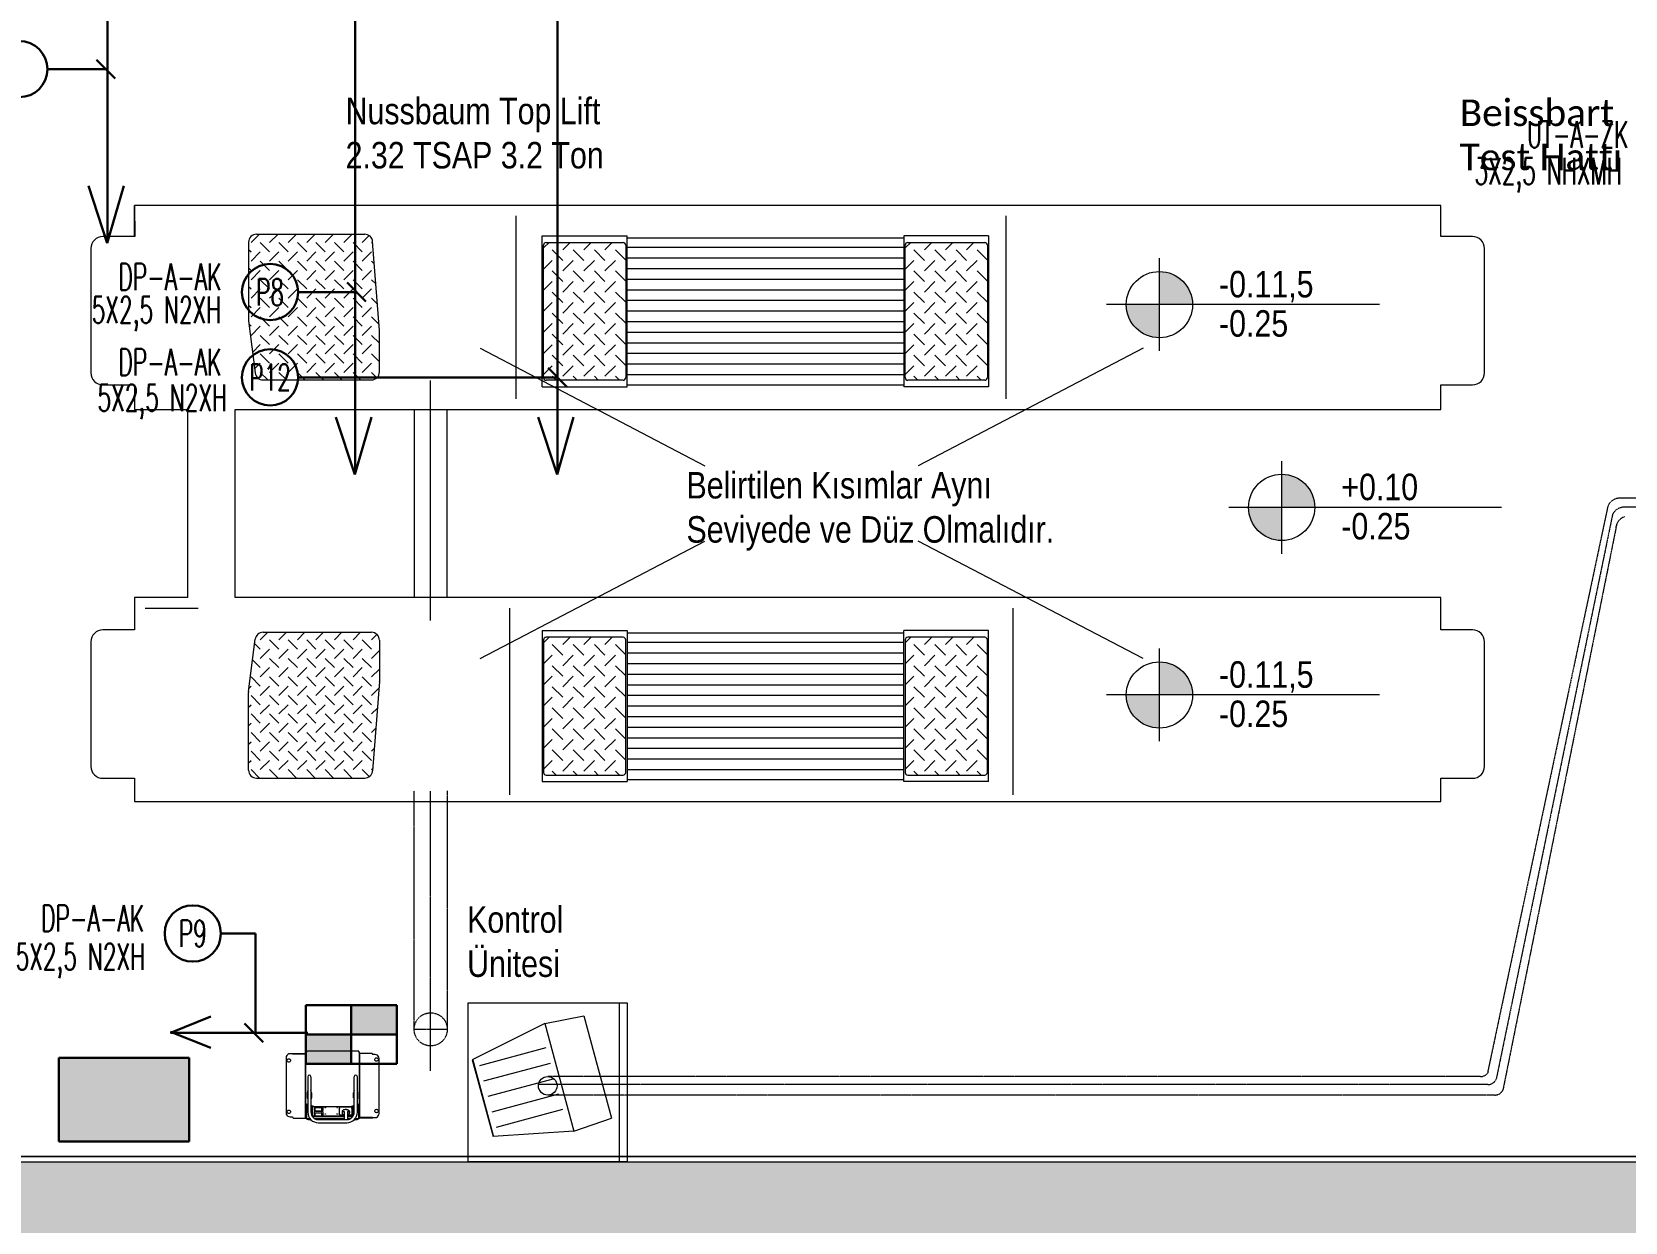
# Model space of a CAD drawing. Extents: x -1439 to 23780, y -1362 to 4476.
# Drawn here: x 1317 to 1919, y 2802 to 3251 of the extents above; entities that cross this region are included whole.
import ezdxf
from ezdxf.enums import TextEntityAlignment as Align

# ---------------------------------------------------------------- set-up
doc = ezdxf.new("R2010")
doc.units = 0
doc.header["$MEASUREMENT"] = 0
doc.linetypes.add('Audi$0$DOT2', pattern=[0.125, 0, -0.125])
doc.linetypes.add('Audi$0$HIDDEN', pattern=[0.375, 0.25, -0.125])
doc.layers.get('0').update_dxf_attribs({"color": 9, "lineweight": 9})
for name, color, linetype, lineweight in [('Audi$0$01', 8, 'Continuous', 9), ('Audi$0$09W', 8, 'Continuous', 9), ('Audi$0$10', 8, 'Continuous', 9), ('Audi$0$14', 8, 'Continuous', 9), ('Audi$0$20', 8, 'Audi$0$DOT2', 9), ('Audi$0$21', 8, 'Continuous', 9), ('Audi$0$32-ekipman', 8, 'Continuous', 9), ('Audi$0$35', 8, 'Continuous', 9), ('E-EKİPMAN PANOSU', 7, 'Continuous', 30), ('E-KABLO', 7, 'Continuous', 30), ('E-KUVVET PANOSU (MCC)', 7, 'Continuous', 30), ('E-LINYE', 7, 'Continuous', 30)]:
    doc.layers.add(name, color=color, linetype=linetype, lineweight=lineweight)
doc.styles.add('Audi$0$Arial', font='arial.ttf', dxfattribs={"height": 2.5})
doc.styles.add('Audi$0$MuuM_TEXT-STANDART', font='ARIALN.TTF')
doc.styles.add('E-YAZI', font='txttw.shx')

# ---------------------------------------------------------------- blocks, each defined once
blk = doc.blocks.new('Audi$0$A$C44297C4A')
at = {"linetype": 'Continuous', "lineweight": 0}
for p, q in [((0, 42.13), (38.62, 52.58)), ((43.5, 38.36), (38.62, 52.58)), ((2.95, 27.39), (0, 42.14)), ((2.95, 27.39), (43.5, 38.36)), ((43.5, 38.36), (45.54, 7.83)), ((23.75, 30.94), (30.53, 5.85)), ((29.54, 32.51), (36.32, 7.41)), ((35.33, 34.08), (42.12, 8.98)), ((2.95, 27.39), (16.58, 0)), ((12.16, 27.81), (18.95, 2.71)), ((17.96, 29.38), (24.74, 4.28)), ((16.23, 0.08), (45.19, 7.91)), ((16.58, 0), (45.54, 7.83))]:
    blk.add_line(p, q, dxfattribs=at)
blk = doc.blocks.new('Audi$0$p-mekanik_arackabul_ekran3')
for p, q in [((0, 0), (0, 60)), ((0, 60), (60, 60)), ((57, 60), (57, 0)), ((60, 60), (60, 0)), ((60, 0), (0, 0))]:
    blk.add_line(p, q)
at = {"rotation": 270}
blk.add_blockref('Audi$0$A$C44297C4A', (1.53, 55.12), dxfattribs=at)
blk = doc.blocks.new('Audi$0$p-mek. tesisat-zemin')
h = blk.add_hatch()
h.set_pattern_fill('DIAPLATE', color=256, scale=90, angle=225, style=0)
h.set_pattern_definition([(225, (185.341, -502), (1e-14, -7.95495), [5.625, -5.625]), (315, (185.341, -505.9774), (7.95495, 1e-14), [5.625, -5.625])])
h.paths.add_polyline_path([(154.34, -553, 0.414214), (155.34, -554), (184.34, -554, 0.414214), (185.34, -553), (185.34, -503, 0.41711), (184.33, -502), (155.33, -502, 0.411323), (154.34, -503)])
h = blk.add_hatch()
h.set_pattern_fill('DIAPLATE', color=256, scale=90, angle=225, style=0)
h.set_pattern_definition([(225, (321.841, -502), (1e-14, -7.95495), [5.625, -5.625]), (315, (321.841, -505.9774), (7.95495, 1e-14), [5.625, -5.625])])
h.paths.add_polyline_path([(321.84, -503, 0.41711), (320.83, -502), (291.83, -502, 0.411323), (290.84, -503), (290.84, -553, 0.414214), (291.84, -554), (320.84, -554, 0.414214), (321.84, -553)])
h = blk.add_hatch()
h.set_pattern_fill('DIAPLATE', color=256, scale=90, angle=225, style=0)
h.set_pattern_definition([(225, (185.341, -651), (1e-14, -7.95495), [5.625, -5.625]), (315, (185.341, -654.9774), (7.95495, 1e-14), [5.625, -5.625])])
h.paths.add_polyline_path([(154.34, -702, 0.41711), (155.35, -703), (184.35, -703, 0.411323), (185.34, -702), (185.34, -652, 0.414214), (184.34, -651), (155.34, -651, 0.414214), (154.34, -652)])
h = blk.add_hatch()
h.set_pattern_fill('DIAPLATE', color=256, scale=90, angle=225, style=0)
h.set_pattern_definition([(225, (321.841, -651), (1e-14, -7.95495), [5.625, -5.625]), (315, (321.841, -654.9774), (7.95495, 1e-14), [5.625, -5.625])])
h.paths.add_polyline_path([(321.84, -652, 0.414214), (320.84, -651), (291.84, -651, 0.414214), (290.84, -652), (290.84, -702, 0.41711), (291.85, -703), (320.85, -703, 0.411323), (321.84, -702)])
for p, q in [((144, -561), (144, -492)), ((329, -561), (329, -492)), ((47.12, -498.88), (43.94, -502.06)), ((46.01, -498.88), (86.83, -498.88)), ((54.12, -498.88), (50.94, -502.06)), ((61.12, -498.88), (57.94, -502.06)), ((68.12, -498.88), (64.94, -502.06)), ((75.12, -498.88), (71.94, -502.06)), ((82.12, -498.88), (78.94, -502.06)), ((43.01, -501.88), (43.01, -531.19)), ((43.01, -504.62), (43.94, -505.56)), ((47.44, -502.06), (50.94, -505.56)), ((54.44, -502.06), (57.94, -505.56)), ((61.44, -502.06), (64.94, -505.56)), ((68.44, -502.06), (71.94, -505.56)), ((75.44, -502.06), (78.94, -505.56)), ((82.44, -502.06), (85.94, -505.56)), ((88.57, -499.43), (85.94, -502.06)), ((89.44, -502.06), (89.89, -502.5)), ((92.4, -535.26), (89.82, -501.65)), ((153.84, -499.5), (185.84, -499.5)), ((153.84, -556.5), (153.84, -499.5)), ((154.34, -553), (154.34, -503)), ((155.34, -502), (184.34, -502)), ((185.34, -503), (185.34, -553)), ((185.84, -556.5), (185.84, -499.5)), ((185.84, -500.3), (290.34, -500.3)), ((290.34, -503.95), (185.84, -503.95)), ((322.34, -499.5), (290.34, -499.5)), ((290.34, -499.5), (290.34, -556.5)), ((290.84, -553), (290.84, -503)), ((291.84, -502), (320.84, -502)), ((321.84, -503), (321.84, -553)), ((322.34, -499.5), (322.34, -556.5)), ((47.44, -505.56), (43.94, -509.06)), ((47.44, -509.06), (50.94, -512.56)), ((54.44, -505.56), (50.94, -509.06)), ((54.44, -509.06), (57.94, -512.56)), ((61.44, -505.56), (57.94, -509.06)), ((61.44, -509.06), (64.94, -512.56)), ((68.44, -505.56), (64.94, -509.06)), ((68.44, -509.06), (71.94, -512.56)), ((75.44, -505.56), (71.94, -509.06)), ((75.44, -509.06), (78.94, -512.56)), ((82.44, -505.56), (78.94, -509.06)), ((82.44, -509.06), (85.94, -512.56)), ((89.44, -505.56), (85.94, -509.06)), ((89.44, -509.06), (90.47, -510.08)), ((290.34, -507.95), (185.84, -507.95)), ((43.01, -511.62), (43.94, -512.56)), ((47.44, -512.56), (43.94, -516.06)), ((47.44, -516.06), (50.94, -519.56)), ((54.44, -512.56), (50.94, -516.06)), ((54.44, -516.06), (57.94, -519.56)), ((61.44, -512.56), (57.94, -516.06)), ((61.44, -516.06), (64.94, -519.56)), ((68.44, -512.56), (64.94, -516.06)), ((68.44, -516.06), (71.94, -519.56)), ((75.44, -512.56), (71.94, -516.06)), ((75.44, -516.06), (78.94, -519.56)), ((82.44, -512.56), (78.94, -516.06)), ((82.44, -516.06), (85.94, -519.56)), ((89.44, -512.56), (85.94, -516.06)), ((89.44, -516.06), (91.05, -517.66)), ((290.34, -511.95), (185.84, -511.95)), ((290.34, -515.95), (185.84, -515.95)), ((43.01, -518.62), (43.94, -519.56)), ((47.44, -519.56), (43.94, -523.06)), ((47.44, -523.06), (50.94, -526.56)), ((54.44, -519.56), (50.94, -523.06)), ((54.44, -523.06), (57.94, -526.56)), ((61.44, -519.56), (57.94, -523.06)), ((61.44, -523.06), (64.94, -526.56)), ((68.44, -519.56), (64.94, -523.06)), ((68.44, -523.06), (71.94, -526.56)), ((75.44, -519.56), (71.94, -523.06)), ((75.44, -523.06), (78.94, -526.56)), ((82.44, -519.56), (78.94, -523.06)), ((82.44, -523.06), (85.94, -526.56)), ((89.44, -519.56), (85.94, -523.06)), ((89.44, -523.06), (91.63, -525.25)), ((290.34, -519.95), (185.84, -519.95)), ((43.01, -525.62), (43.94, -526.56)), ((47.44, -526.56), (43.94, -530.06)), ((54.44, -526.56), (50.94, -530.06)), ((61.44, -526.56), (57.94, -530.06)), ((68.44, -526.56), (64.94, -530.06)), ((75.44, -526.56), (71.94, -530.06)), ((82.44, -526.56), (78.94, -530.06)), ((89.44, -526.56), (85.94, -530.06)), ((290.34, -523.95), (185.84, -523.95)), ((290.34, -527.95), (185.84, -527.95)), ((43.03, -531.56), (45.48, -551.25)), ((43.19, -532.8), (43.94, -533.56)), ((47.44, -533.56), (43.94, -537.06)), ((47.44, -530.06), (50.94, -533.56)), ((54.44, -533.56), (50.94, -537.06)), ((54.44, -530.06), (57.94, -533.56)), ((61.44, -533.56), (57.94, -537.06)), ((61.44, -530.06), (64.94, -533.56)), ((68.44, -533.56), (64.94, -537.06)), ((68.44, -530.06), (71.94, -533.56)), ((75.44, -533.56), (71.94, -537.06)), ((75.44, -530.06), (78.94, -533.56)), ((82.44, -533.56), (78.94, -537.06)), ((82.44, -530.06), (85.94, -533.56)), ((89.44, -533.56), (85.94, -537.06)), ((92.21, -532.83), (89.44, -530.06)), ((290.34, -531.95), (185.84, -531.95)), ((47.44, -540.56), (44.52, -543.49)), ((47.44, -537.06), (50.94, -540.56)), ((54.44, -540.56), (50.94, -544.06)), ((54.44, -537.06), (57.94, -540.56)), ((57.94, -544.06), (61.44, -540.56)), ((61.44, -537.06), (64.94, -540.56)), ((68.44, -540.56), (64.94, -544.06)), ((68.44, -537.06), (71.94, -540.56)), ((75.44, -540.56), (71.94, -544.06)), ((75.44, -537.06), (78.94, -540.56)), ((82.44, -540.56), (78.94, -544.06)), ((82.44, -537.06), (85.94, -540.56)), ((89.44, -540.56), (85.94, -544.06)), ((92.41, -540.02), (89.44, -537.06)), ((92.41, -550.88), (92.41, -535.49)), ((290.34, -535.95), (185.84, -535.95)), ((290.34, -539.95), (185.84, -539.95)), ((47.44, -544.06), (50.94, -547.56)), ((54.44, -544.06), (57.94, -547.56)), ((61.44, -544.06), (64.94, -547.56)), ((68.44, -544.06), (71.94, -547.56)), ((75.44, -544.06), (78.94, -547.56)), ((82.44, -544.06), (85.94, -547.56)), ((92.41, -547.02), (89.44, -544.06)), ((290.34, -543.95), (185.84, -543.95)), ((47.44, -547.56), (45.29, -549.71)), ((47.44, -551.06), (50.26, -553.88)), ((54.44, -547.56), (50.94, -551.06)), ((54.44, -551.06), (57.26, -553.88)), ((61.44, -547.56), (57.94, -551.06)), ((61.44, -551.06), (64.26, -553.88)), ((68.44, -547.56), (64.94, -551.06)), ((71.26, -553.88), (68.44, -551.06)), ((75.44, -547.56), (71.94, -551.06)), ((75.44, -551.06), (78.26, -553.88)), ((82.44, -547.56), (78.94, -551.06)), ((82.44, -551.06), (85.26, -553.88)), ((89.44, -547.56), (85.94, -551.06)), ((89.44, -551.06), (91.46, -553.07)), ((290.34, -547.95), (185.84, -547.95)), ((290.34, -551.95), (185.84, -551.95)), ((48.46, -553.88), (89.41, -553.88)), ((111.63, -644.66), (111.63, -554.12)), ((153.84, -556.5), (185.84, -556.5)), ((184.34, -554), (155.34, -554)), ((185.84, -555.7), (290.34, -555.7)), ((322.34, -556.5), (290.34, -556.5)), ((320.84, -554), (291.84, -554)), ((0, -565), (20, -565)), ((38, -565), (493, -565)), ((105.5, -565), (105.5, -636)), ((118, -636), (118, -565)), ((4, -640), (24, -640)), ((141.5, -640), (141.5, -710.5)), ((331.5, -640), (331.5, -710.5)), ((47.44, -651.97), (50.26, -649.15)), ((48.46, -649.15), (89.41, -649.15)), ((54.44, -651.97), (57.26, -649.15)), ((61.44, -651.97), (64.26, -649.15)), ((71.26, -649.15), (68.44, -651.97)), ((75.44, -651.97), (78.26, -649.15)), ((82.44, -651.97), (85.26, -649.15)), ((153.84, -648.5), (185.84, -648.5)), ((153.84, -648.5), (153.84, -705.5)), ((185.84, -648.5), (185.84, -705.5)), ((185.84, -649.3), (290.34, -649.3)), ((322.34, -648.5), (290.34, -648.5)), ((290.34, -705.5), (290.34, -648.5)), ((322.34, -705.5), (322.34, -648.5)), ((43.03, -671.47), (45.48, -651.78)), ((47.44, -655.47), (45.29, -653.32)), ((47.44, -658.97), (50.94, -655.47)), ((54.44, -655.47), (50.94, -651.97)), ((54.44, -658.97), (57.94, -655.47)), ((61.44, -655.47), (57.94, -651.97)), ((61.44, -658.97), (64.94, -655.47)), ((68.44, -655.47), (64.94, -651.97)), ((68.44, -658.97), (71.94, -655.47)), ((75.44, -655.47), (71.94, -651.97)), ((75.44, -658.97), (78.94, -655.47)), ((82.44, -655.47), (78.94, -651.97)), ((82.44, -658.97), (85.94, -655.47)), ((89.44, -655.47), (85.94, -651.97)), ((89.44, -651.97), (91.46, -649.96)), ((92.41, -652.15), (92.41, -667.54)), ((154.34, -652), (154.34, -702)), ((184.34, -651), (155.34, -651)), ((185.34, -702), (185.34, -652)), ((290.34, -653.05), (185.84, -653.05)), ((290.84, -652), (290.84, -702)), ((320.84, -651), (291.84, -651)), ((321.84, -702), (321.84, -652)), ((47.44, -662.47), (44.52, -659.54)), ((54.44, -662.47), (50.94, -658.97)), ((57.94, -658.97), (61.44, -662.47)), ((68.44, -662.47), (64.94, -658.97)), ((75.44, -662.47), (71.94, -658.97)), ((82.44, -662.47), (78.94, -658.97)), ((89.44, -662.47), (85.94, -658.97)), ((92.41, -656.01), (89.44, -658.97)), ((290.34, -657.05), (185.84, -657.05)), ((290.34, -661.05), (185.84, -661.05)), ((47.44, -669.47), (43.94, -665.97)), ((47.44, -665.97), (50.94, -662.47)), ((54.44, -669.47), (50.94, -665.97)), ((54.44, -665.97), (57.94, -662.47)), ((61.44, -669.47), (57.94, -665.97)), ((61.44, -665.97), (64.94, -662.47)), ((68.44, -669.47), (64.94, -665.97)), ((68.44, -665.97), (71.94, -662.47)), ((75.44, -669.47), (71.94, -665.97)), ((75.44, -665.97), (78.94, -662.47)), ((82.44, -669.47), (78.94, -665.97)), ((82.44, -665.97), (85.94, -662.47)), ((89.44, -669.47), (85.94, -665.97)), ((92.41, -663.01), (89.44, -665.97)), ((290.34, -665.05), (185.84, -665.05)), ((43.01, -701.15), (43.01, -671.84)), ((43.19, -670.23), (43.94, -669.47)), ((47.44, -676.47), (43.94, -672.97)), ((47.44, -672.97), (50.94, -669.47)), ((54.44, -676.47), (50.94, -672.97)), ((54.44, -672.97), (57.94, -669.47)), ((61.44, -676.47), (57.94, -672.97)), ((61.44, -672.97), (64.94, -669.47)), ((68.44, -676.47), (64.94, -672.97)), ((68.44, -672.97), (71.94, -669.47)), ((75.44, -676.47), (71.94, -672.97)), ((75.44, -672.97), (78.94, -669.47)), ((82.44, -676.47), (78.94, -672.97)), ((82.44, -672.97), (85.94, -669.47)), ((89.44, -676.47), (85.94, -672.97)), ((92.21, -670.2), (89.44, -672.97)), ((92.4, -667.77), (89.82, -701.38)), ((290.34, -669.05), (185.84, -669.05)), ((290.34, -673.05), (185.84, -673.05)), ((43.01, -677.41), (43.94, -676.47)), ((47.44, -679.97), (50.94, -676.47)), ((54.44, -679.97), (57.94, -676.47)), ((61.44, -679.97), (64.94, -676.47)), ((68.44, -679.97), (71.94, -676.47)), ((75.44, -679.97), (78.94, -676.47)), ((82.44, -679.97), (85.94, -676.47)), ((89.44, -679.97), (91.63, -677.78)), ((290.34, -677.05), (185.84, -677.05)), ((43.01, -684.41), (43.94, -683.47)), ((47.44, -683.47), (43.94, -679.97)), ((47.44, -686.97), (50.94, -683.47)), ((54.44, -683.47), (50.94, -679.97)), ((54.44, -686.97), (57.94, -683.47)), ((61.44, -683.47), (57.94, -679.97)), ((61.44, -686.97), (64.94, -683.47)), ((68.44, -683.47), (64.94, -679.97)), ((68.44, -686.97), (71.94, -683.47)), ((75.44, -683.47), (71.94, -679.97)), ((75.44, -686.97), (78.94, -683.47)), ((82.44, -683.47), (78.94, -679.97)), ((82.44, -686.97), (85.94, -683.47)), ((89.44, -683.47), (85.94, -679.97)), ((89.44, -686.97), (91.05, -685.37)), ((290.34, -681.05), (185.84, -681.05)), ((290.34, -685.05), (185.84, -685.05)), ((43.01, -691.41), (43.94, -690.47)), ((47.44, -690.47), (43.94, -686.97)), ((47.44, -693.97), (50.94, -690.47)), ((54.44, -690.47), (50.94, -686.97)), ((54.44, -693.97), (57.94, -690.47)), ((61.44, -690.47), (57.94, -686.97)), ((61.44, -693.97), (64.94, -690.47)), ((68.44, -690.47), (64.94, -686.97)), ((68.44, -693.97), (71.94, -690.47)), ((75.44, -690.47), (71.94, -686.97)), ((75.44, -693.97), (78.94, -690.47)), ((82.44, -690.47), (78.94, -686.97)), ((82.44, -693.97), (85.94, -690.47)), ((89.44, -690.47), (85.94, -686.97)), ((290.34, -689.05), (185.84, -689.05)), ((43.01, -698.41), (43.94, -697.47)), ((47.44, -697.47), (43.94, -693.97)), ((47.44, -700.97), (50.94, -697.47)), ((54.44, -697.47), (50.94, -693.97)), ((54.44, -700.97), (57.94, -697.47)), ((61.44, -697.47), (57.94, -693.97)), ((61.44, -700.97), (64.94, -697.47)), ((68.44, -697.47), (64.94, -693.97)), ((68.44, -700.97), (71.94, -697.47)), ((75.44, -697.47), (71.94, -693.97)), ((75.44, -700.97), (78.94, -697.47)), ((82.44, -697.47), (78.94, -693.97)), ((82.44, -700.97), (85.94, -697.47)), ((89.44, -697.47), (85.94, -693.97)), ((89.44, -693.97), (90.47, -692.95)), ((290.34, -693.05), (185.84, -693.05)), ((290.34, -697.05), (185.84, -697.05)), ((47.12, -704.15), (43.94, -700.97)), ((54.12, -704.15), (50.94, -700.97)), ((61.12, -704.15), (57.94, -700.97)), ((68.12, -704.15), (64.94, -700.97)), ((75.12, -704.15), (71.94, -700.97)), ((82.12, -704.15), (78.94, -700.97)), ((88.57, -703.6), (85.94, -700.97)), ((89.44, -700.97), (89.89, -700.53)), ((155.34, -703), (184.34, -703)), ((290.34, -701.05), (185.84, -701.05)), ((291.84, -703), (320.84, -703)), ((46.01, -704.15), (86.83, -704.15)), ((153.84, -705.5), (185.84, -705.5)), ((185.84, -704.7), (290.34, -704.7)), ((322.34, -705.5), (290.34, -705.5)), ((57.16, -809.72), (57.16, -830.52)), ((57.95, -810.1), (58.16, -810.07)), ((58.38, -811.33), (58.16, -811.37)), ((58.67, -808.22), (58.17, -808.3)), ((59.34, -808.22), (58.67, -808.22)), ((59.53, -808.22), (59.34, -808.22)), ((64.49, -808.25), (59.53, -808.22)), ((59.56, -808.07), (64.51, -808.07)), ((59.56, -808.22), (59.56, -808.07)), ((59.57, -808.22), (64.49, -808.22)), ((64.46, -808.47), (64.46, -831.97)), ((64.51, -832.37), (64.51, -807.57)), ((64.81, -807.57), (64.51, -807.57)), ((64.81, -807.27), (64.81, -807.57)), ((84.61, -807.27), (64.81, -807.27)), ((84.61, -807.57), (84.61, -807.27)), ((84.91, -807.57), (84.61, -807.57)), ((84.91, -832.37), (84.91, -807.57)), ((89.41, -808.07), (84.91, -808.07)), ((84.96, -831.97), (84.96, -808.47)), ((89.93, -808.52), (89.85, -808.52)), ((90.76, -808.52), (89.93, -808.52)), ((91.04, -809.8), (91.26, -809.77)), ((91.47, -811.03), (91.26, -811.07)), ((92.25, -830.82), (92.26, -810.02)), ((65.36, -816.87), (65.36, -830.27)), ((66.56, -816.87), (66.56, -830.27)), ((82.86, -830.27), (82.86, -816.87)), ((84.06, -830.27), (84.06, -816.88)), ((65.36, -822.07), (65.16, -822.96)), ((65.36, -822.97), (65.16, -822.97)), ((65.16, -822.97), (65.16, -824.87)), ((66.76, -822.97), (66.56, -822.07)), ((66.76, -822.97), (66.56, -822.97)), ((66.76, -822.97), (66.76, -824.87)), ((82.86, -822.07), (82.66, -822.96)), ((82.66, -822.97), (82.86, -822.97)), ((82.66, -824.87), (82.66, -822.97)), ((84.26, -822.97), (84.06, -822.07)), ((84.06, -822.97), (84.26, -822.97)), ((84.26, -824.87), (84.26, -822.97)), ((57.95, -829.5), (58.16, -829.47)), ((64.51, -827.1), (64.81, -827.1)), ((64.71, -832.37), (64.71, -827.1)), ((64.81, -827.1), (64.81, -832.67)), ((66.75, -827.88), (66.67, -827.88)), ((67.11, -831.71), (67.11, -828.39)), ((67.61, -828.12), (81.81, -828.12)), ((67.71, -828.12), (67.71, -829.57)), ((68.11, -829.58), (67.72, -829.58)), ((68.11, -829.73), (68.11, -828.49)), ((68.16, -828.46), (70.56, -828.46)), ((68.16, -829.78), (70.56, -829.78)), ((70.57, -829.78), (70.56, -829.78)), ((70.61, -829.73), (70.61, -828.49)), ((71, -829.58), (70.61, -829.58)), ((71.01, -828.12), (71.01, -829.57)), ((77.31, -828.25), (82.11, -828.25)), ((77.31, -831.16), (77.31, -828.25)), ((82.11, -831.16), (82.11, -828.25)), ((82.31, -828.39), (82.31, -831.71)), ((82.5, -827.85), (82.46, -827.82)), ((82.75, -827.88), (82.67, -827.88)), ((84.61, -832.67), (84.61, -827.1)), ((84.61, -827.1), (84.91, -827.1)), ((84.71, -832.37), (84.71, -827.1)), ((91.04, -829.2), (91.25, -829.17)), ((58.37, -830.73), (58.16, -830.77)), ((58.66, -832.02), (59.48, -832.02)), ((59.48, -832.02), (59.57, -832.02)), ((60.01, -832.47), (64.59, -832.47)), ((64.51, -832.37), (64.71, -832.37)), ((64.81, -832.67), (66.16, -832.67)), ((65.46, -832.97), (66.42, -832.97)), ((67.11, -831.54), (67.13, -831.63)), ((68.11, -831.72), (67.46, -831.72)), ((79.06, -831.81), (67.61, -831.81)), ((79.06, -831.98), (67.61, -831.98)), ((71.01, -830.02), (67.71, -830.02)), ((67.71, -830.02), (67.71, -831.6)), ((68.11, -831.61), (67.72, -831.61)), ((67.92, -832.67), (79.06, -832.67)), ((68.11, -831.76), (68.11, -830.52)), ((68.16, -830.49), (70.56, -830.49)), ((68.16, -831.81), (70.56, -831.81)), ((68.66, -832.97), (79.06, -832.97)), ((69.36, -833.07), (80.06, -833.07)), ((69.36, -834.27), (80.06, -834.27)), ((70.57, -831.8), (70.56, -831.81)), ((70.61, -831.76), (70.61, -830.52)), ((71, -831.61), (70.61, -831.61)), ((79.06, -831.72), (70.61, -831.72)), ((71.01, -830.02), (71.01, -831.6)), ((77.4, -831.25), (78.96, -831.25)), ((78.31, -830.04), (78.31, -830.55)), ((79.06, -830.14), (79.06, -833.07)), ((80.36, -830.14), (80.36, -833.04)), ((81.96, -831.72), (80.36, -831.72)), ((81.81, -831.81), (80.36, -831.81)), ((81.81, -831.98), (80.36, -831.98)), ((80.36, -832.67), (81.49, -832.67)), ((80.36, -832.97), (80.76, -832.97)), ((80.45, -831.25), (82.01, -831.25)), ((81.11, -830.04), (81.11, -830.55)), ((83, -832.97), (83.96, -832.97)), ((83.25, -832.67), (84.61, -832.67)), ((84.91, -832.37), (84.71, -832.37)), ((89.86, -832.47), (84.82, -832.47)), ((84.91, -832.29), (89.89, -832.32)), ((89.84, -832.32), (84.91, -832.32)), ((89.86, -832.32), (89.86, -832.47)), ((89.89, -832.32), (90.08, -832.32)), ((90.08, -832.32), (90.75, -832.32)), ((90.75, -832.32), (91.24, -832.23)), ((91.47, -830.43), (91.25, -830.47))]:
    blk.add_line(p, q)
blk.add_lwpolyline([(0, -499.75), (0, -488), (0, -499.75), (-12, -499.75, 0.414214), (-16.5, -504.25), (-16.5, -551.25, 0.41421), (-12, -555.75), (0, -555.75), (0, -565), (20, -565), (20, -636), (0, -636), (0, -648.26), (-12, -648.25, 0.414593), (-16.5, -652.75), (-16.5, -699.75, 0.414214), (-12, -704.25), (0, -704.25), (0, -713), (493, -713), (493, -704.25), (505, -704.25, 0.414214), (509.5, -699.75), (509.5, -652.75, 0.414214), (505, -648.25), (493, -648.25), (493, -636), (38, -636), (38, -565), (493, -565), (493, -555.75), (505, -555.75, 0.414214), (509.5, -551.25), (509.5, -504.25, 0.414217), (505, -499.75), (493, -499.75), (493, -488), (0, -488), (0.02, -499.75), (-12, -499.75, 0.414214), (-16.5, -504.25), (-16.5, -551.25, 0.414214), (-12, -555.75), (0, -555.75), (0, -565), (20, -565), (20, -636), (0, -636)], format="xyb")
blk.add_lwpolyline([(125.92, -789), (185.92, -789), (185.92, -849), (125.92, -849)], close=True)
for points in [[(58.17, -808.3), (57.78, -808.5), (57.45, -808.83), (57.24, -809.25), (57.16, -809.72)], [(58.16, -811.37), (57.96, -811.33), (57.78, -811.24), (57.64, -811.1), (57.55, -810.92), (57.51, -810.72), (57.55, -810.52), (57.64, -810.33), (57.78, -810.19), (57.95, -810.1)], [(58.16, -810.07), (58.37, -810.1), (58.55, -810.19), (58.69, -810.33), (58.78, -810.52), (58.81, -810.72), (58.78, -810.92), (58.69, -811.1), (58.55, -811.24), (58.38, -811.33)], [(89.85, -808.52), (89.83, -808.38), (89.76, -808.25), (89.67, -808.15), (89.55, -808.09), (89.41, -808.07)], [(91.26, -811.07), (91.06, -811.04), (90.88, -810.94), (90.73, -810.8), (90.64, -810.62), (90.61, -810.42), (90.64, -810.22), (90.73, -810.04), (90.88, -809.89), (91.04, -809.8)], [(92.26, -810.02), (92.18, -809.55), (91.97, -809.14), (91.64, -808.8), (91.22, -808.59), (90.76, -808.52)], [(91.26, -809.77), (91.46, -809.8), (91.64, -809.89), (91.78, -810.04), (91.88, -810.22), (91.91, -810.42), (91.88, -810.62), (91.78, -810.8), (91.64, -810.94), (91.47, -811.03)], [(58.16, -830.77), (57.96, -830.73), (57.78, -830.64), (57.63, -830.5), (57.54, -830.32), (57.51, -830.12), (57.54, -829.92), (57.63, -829.73), (57.78, -829.59), (57.95, -829.5)], [(58.16, -829.47), (58.36, -829.5), (58.54, -829.59), (58.68, -829.73), (58.78, -829.92), (58.81, -830.12), (58.78, -830.32), (58.68, -830.5), (58.54, -830.64), (58.37, -830.73)], [(66.56, -827.77), (66.59, -827.76), (66.71, -827.74)], [(66.67, -827.88), (66.59, -827.87), (66.56, -827.86)], [(66.71, -827.9), (66.59, -827.88), (66.56, -827.87)], [(66.71, -828.07), (66.59, -828.05), (66.56, -828.04)], [(66.71, -827.74), (66.82, -827.76), (66.92, -827.79), (66.99, -827.84), (67.01, -827.9)], [(66.96, -827.82), (66.92, -827.85), (66.82, -827.88), (66.71, -827.9)], [(67.01, -827.9), (66.99, -827.97), (66.92, -828.02), (66.82, -828.05), (66.71, -828.07)], [(66.94, -827.81), (66.94, -827.82), (66.89, -827.85), (66.82, -827.87), (66.75, -827.88)], [(67.61, -828.12), (67.45, -828.13), (67.31, -828.17), (67.2, -828.23), (67.13, -828.3), (67.11, -828.39)], [(67.71, -828.23), (67.71, -828.24), (67.71, -828.24), (67.72, -828.25), (67.72, -828.26), (67.73, -828.26)], [(67.71, -829.57), (67.71, -829.58), (67.71, -829.58), (67.72, -829.58), (67.72, -829.58)], [(67.72, -829.58), (67.72, -829.58), (67.73, -829.58)], [(68.16, -828.46), (68.14, -828.47), (68.13, -828.47), (68.12, -828.47), (68.11, -828.48), (68.11, -828.49)], [(68.11, -829.73), (68.11, -829.74), (68.11, -829.75), (68.12, -829.76), (68.13, -829.77), (68.15, -829.78), (68.16, -829.78)], [(70.61, -828.49), (70.61, -828.48), (70.6, -828.47), (70.59, -828.47), (70.57, -828.47), (70.56, -828.46)], [(70.61, -829.73), (70.61, -829.74), (70.6, -829.75), (70.59, -829.76), (70.58, -829.77), (70.57, -829.78)], [(71.01, -828.23), (71.01, -828.24), (71, -828.24), (71, -828.25), (70.99, -828.26), (70.99, -828.26)], [(71, -829.58), (70.99, -829.58), (70.99, -829.58)], [(71.01, -829.57), (71.01, -829.58), (71, -829.58), (71, -829.58), (71, -829.58)], [(71.83, -828.51), (71.83, -828.49), (71.85, -828.47), (71.87, -828.45), (71.91, -828.44), (71.96, -828.44)], [(71.96, -828.58), (71.91, -828.57), (71.87, -828.56), (71.85, -828.54), (71.83, -828.52), (71.83, -828.51)], [(71.96, -828.44), (72, -828.44), (72.04, -828.45), (72.07, -828.47), (72.09, -828.49), (72.09, -828.51)], [(72.09, -828.51), (72.09, -828.52), (72.07, -828.54), (72.04, -828.56), (72, -828.57), (71.96, -828.58)], [(76.33, -828.51), (76.33, -828.49), (76.35, -828.47), (76.37, -828.45), (76.41, -828.44), (76.46, -828.44)], [(76.46, -828.58), (76.41, -828.57), (76.37, -828.56), (76.35, -828.54), (76.33, -828.52), (76.33, -828.51)], [(76.46, -828.44), (76.5, -828.44), (76.54, -828.45), (76.57, -828.47), (76.59, -828.49), (76.59, -828.51)], [(76.59, -828.51), (76.59, -828.52), (76.57, -828.54), (76.54, -828.56), (76.5, -828.57), (76.46, -828.58)], [(77.51, -828.86), (77.46, -828.83), (77.41, -828.79), (77.37, -828.75), (77.35, -828.71), (77.32, -828.66), (77.31, -828.62), (77.31, -828.59)], [(78.38, -829.81), (78.33, -829.93), (78.31, -830.04)], [(79.93, -829.3), (79.71, -829.29), (79.49, -829.3), (79.28, -829.33), (79.07, -829.38), (78.89, -829.44), (78.72, -829.51), (78.58, -829.6), (78.46, -829.7), (78.38, -829.81)], [(81.11, -830.04), (81.09, -829.93), (81.04, -829.81), (80.96, -829.7), (80.84, -829.6), (80.7, -829.51), (80.53, -829.44), (80.34, -829.38), (80.14, -829.33), (79.93, -829.3)], [(82.31, -828.39), (82.28, -828.3), (82.21, -828.23), (82.1, -828.17), (81.96, -828.13), (81.81, -828.12)], [(81.91, -828.86), (81.96, -828.83), (82.01, -828.79), (82.04, -828.75), (82.07, -828.71), (82.09, -828.66), (82.1, -828.62), (82.11, -828.59)], [(82.41, -827.9), (82.43, -827.84), (82.5, -827.79), (82.59, -827.76), (82.71, -827.74)], [(82.71, -828.07), (82.59, -828.05), (82.5, -828.02), (82.43, -827.97), (82.41, -827.9)], [(82.67, -827.88), (82.59, -827.87), (82.53, -827.85), (82.48, -827.82), (82.47, -827.81)], [(82.71, -827.9), (82.59, -827.88), (82.5, -827.85)], [(82.71, -827.74), (82.82, -827.76), (82.86, -827.77)], [(82.86, -827.87), (82.82, -827.88), (82.71, -827.9)], [(82.86, -828.04), (82.82, -828.05), (82.71, -828.07)], [(82.86, -827.86), (82.82, -827.87), (82.75, -827.88)], [(91.25, -830.47), (91.05, -830.44), (90.87, -830.34), (90.73, -830.2), (90.63, -830.02), (90.6, -829.82), (90.63, -829.62), (90.73, -829.44), (90.87, -829.29), (91.04, -829.2)], [(91.25, -829.17), (91.45, -829.2), (91.63, -829.29), (91.78, -829.44), (91.87, -829.62), (91.9, -829.82), (91.87, -830.02), (91.78, -830.2), (91.63, -830.34), (91.47, -830.43)], [(57.16, -830.52), (57.23, -830.98), (57.44, -831.4), (57.78, -831.73), (58.19, -831.94), (58.66, -832.02)], [(59.57, -832.02), (59.59, -832.16), (59.65, -832.28), (59.75, -832.38), (59.87, -832.45), (60.01, -832.47)], [(67.11, -831.71), (67.13, -831.79), (67.2, -831.87), (67.31, -831.93), (67.45, -831.97), (67.61, -831.98)], [(67.13, -831.63), (67.2, -831.7), (67.31, -831.76), (67.45, -831.8), (67.61, -831.81)], [(67.46, -831.72), (67.3, -831.71), (67.18, -831.68)], [(67.71, -830.26), (67.71, -830.26), (67.71, -830.27), (67.72, -830.28), (67.72, -830.28), (67.73, -830.29)], [(67.71, -831.6), (67.71, -831.6), (67.71, -831.61), (67.72, -831.61), (67.72, -831.61)], [(67.72, -831.61), (67.72, -831.61), (67.73, -831.61)], [(68.16, -830.49), (68.14, -830.49), (68.13, -830.5), (68.12, -830.5), (68.11, -830.51), (68.11, -830.52)], [(68.11, -831.76), (68.11, -831.77), (68.11, -831.78), (68.12, -831.79), (68.13, -831.8), (68.15, -831.8), (68.16, -831.81)], [(70.61, -830.52), (70.61, -830.51), (70.6, -830.5), (70.59, -830.5), (70.57, -830.49), (70.56, -830.49)], [(70.61, -831.76), (70.61, -831.77), (70.6, -831.78), (70.59, -831.79), (70.58, -831.8), (70.57, -831.8)], [(71.01, -830.26), (71.01, -830.26), (71, -830.27), (71, -830.28), (70.99, -830.28), (70.99, -830.29)], [(71, -831.61), (70.99, -831.61), (70.99, -831.61)], [(71.01, -831.6), (71.01, -831.6), (71, -831.61), (71, -831.61), (71, -831.61)], [(71.83, -830.92), (71.83, -830.91), (71.85, -830.88), (71.87, -830.87), (71.91, -830.85), (71.96, -830.85)], [(71.96, -830.99), (71.91, -830.98), (71.87, -830.97), (71.85, -830.95), (71.83, -830.93), (71.83, -830.92)], [(71.96, -830.85), (72, -830.85), (72.04, -830.87), (72.07, -830.88), (72.09, -830.91), (72.09, -830.92)], [(72.09, -830.92), (72.09, -830.93), (72.07, -830.95), (72.04, -830.97), (72, -830.98), (71.96, -830.99)], [(76.33, -830.92), (76.33, -830.91), (76.35, -830.88), (76.37, -830.87), (76.41, -830.85), (76.46, -830.85)], [(76.46, -830.99), (76.41, -830.98), (76.37, -830.97), (76.35, -830.95), (76.33, -830.93), (76.33, -830.92)], [(76.46, -830.85), (76.5, -830.85), (76.54, -830.87), (76.57, -830.88), (76.59, -830.91), (76.59, -830.92)], [(76.59, -830.92), (76.59, -830.93), (76.57, -830.95), (76.54, -830.97), (76.5, -830.98), (76.46, -830.99)], [(77.4, -831.25), (77.37, -831.25), (77.35, -831.24), (77.32, -831.22), (77.31, -831.19), (77.31, -831.16)], [(77.51, -831.22), (77.46, -831.25), (77.41, -831.25), (77.4, -831.25)], [(78.76, -830), (78.63, -830.07), (78.51, -830.16), (78.43, -830.25), (78.36, -830.35), (78.32, -830.45), (78.31, -830.55)], [(78.31, -830.55), (78.32, -830.65), (78.36, -830.75), (78.43, -830.85), (78.51, -830.94), (78.63, -831.03), (78.76, -831.1)], [(78.76, -830), (78.83, -829.97), (78.9, -829.97), (78.95, -829.98), (79, -830), (79.03, -830.04), (79.05, -830.09), (79.06, -830.14)], [(78.76, -831.1), (78.83, -831.14), (78.9, -831.19), (78.95, -831.24), (79, -831.3), (79.03, -831.36), (79.05, -831.41), (79.06, -831.47)], [(80.66, -830), (80.59, -829.97), (80.52, -829.97), (80.46, -829.98), (80.42, -830), (80.39, -830.04), (80.37, -830.09), (80.36, -830.14)], [(80.66, -831.1), (80.59, -831.14), (80.52, -831.19), (80.46, -831.24), (80.42, -831.3), (80.39, -831.36), (80.37, -831.41), (80.36, -831.47)], [(81.11, -830.55), (81.1, -830.45), (81.06, -830.35), (80.99, -830.25), (80.9, -830.16), (80.79, -830.07), (80.66, -830)], [(80.66, -831.1), (80.79, -831.03), (80.9, -830.94), (80.99, -830.85), (81.06, -830.75), (81.1, -830.65), (81.11, -830.55)], [(81.81, -831.81), (81.96, -831.8), (82.1, -831.76), (82.21, -831.7)], [(81.81, -831.98), (81.96, -831.97), (82.1, -831.93), (82.21, -831.87), (82.28, -831.79), (82.31, -831.71)], [(81.91, -831.22), (81.96, -831.25), (82.01, -831.25), (82.02, -831.25)], [(82.24, -831.68), (82.11, -831.71), (81.96, -831.72)], [(82.02, -831.25), (82.04, -831.25), (82.07, -831.24), (82.09, -831.22), (82.1, -831.19), (82.11, -831.16)], [(82.21, -831.7), (82.28, -831.63), (82.31, -831.54)], [(91.24, -832.23), (91.63, -832.03), (91.96, -831.7), (92.18, -831.28), (92.25, -830.82)]]:
    blk.add_lwpolyline(points)
blk.add_circle((155.92, -820.31), 3.5)
for centre, radius, start, end in [((46.01, -501.88), 3, 90, 180), ((86.83, -501.88), 3, 4.3854, 90), ((155.34, -503), 1, 90, 180), ((184.34, -503), 1, 359.99999, 90), ((291.84, -503), 1, 90, 180), ((320.84, -503), 1, 359.99999, 90), ((46.01, -531.19), 3, 180, 187.09243), ((89.41, -535.49), 3, 0, 4.38727), ((48.46, -550.88), 3, 187.09428, 270), ((89.41, -550.88), 3, 270, 0), ((155.34, -553), 1, 180, 270), ((184.34, -553), 1, 270, 359.99999), ((291.84, -553), 1, 180, 270), ((320.84, -553), 1, 270, 359.99999), ((48.46, -652.15), 3, 90, 172.90572), ((89.41, -652.15), 3, 359.99999, 90), ((155.34, -652), 1, 90, 180), ((184.34, -652), 1, 0.00001, 90), ((291.84, -652), 1, 90, 180), ((320.84, -652), 1, 0.00001, 90), ((46.01, -671.84), 3, 172.90757, 180), ((89.41, -667.54), 3, 355.61273, 359.99999), ((46.01, -701.15), 3, 180, 270), ((86.83, -701.15), 3, 270, 355.6146), ((155.34, -702), 1, 180, 270), ((184.34, -702), 1, 270, 0.00001), ((291.84, -702), 1, 180, 270), ((320.84, -702), 1, 270, 0.00001), ((65.46, -808.47), 1, 162.62412, 180), ((83.96, -808.47), 1, 0, 17.37588), ((65.96, -816.87), 0.6, 0, 180), ((83.46, -816.87), 0.6, 0, 180), ((65.96, -824.87), 0.8, 180, 221.45174), ((65.96, -824.87), 0.8, 318.54826, 0), ((83.46, -824.87), 0.8, 180, 221.45174), ((83.46, -824.87), 0.8, 318.6203, 0), ((65.46, -831.97), 1, 180, 197.37589), ((65.46, -831.97), 1, 203.78637, 270.00001), ((69.36, -830.27), 4, 180, 270.00001), ((69.36, -830.27), 2.8, 180, 270.00001), ((80.06, -830.27), 2.8, 270.00001, 0), ((80.06, -830.27), 4, 270.00001, 0), ((83.96, -831.97), 1, 270.00001, 336.21363), ((83.96, -831.97), 1, 342.62411, 0)]:
    blk.add_arc(centre, radius, start, end)
at = {"layer": 'Audi$0$20', "linetype": 'Audi$0$HIDDEN', "ltscale": 0.5}
for p, q in [((105.5, -799), (105.5, -709)), ((111.63, -814.72), (111.63, -709)), ((118, -709), (118, -799)), ((118, -799), (105.5, -799)), ((507.98, -816.81), (155.92, -816.81)), ((510.72, -819.87), (152.44, -819.87)), ((513.33, -823.81), (155.87, -823.81))]:
    blk.add_line(p, q, dxfattribs=at)
for points in [[(568.53, -598.55), (559.9, -598.55)], [(555.8, -602.72), (510.7, -815.05)], [(557.78, -604.89), (513.9, -817.84)], [(568.53, -601.9), (562.25, -601.9)], [(559.39, -608.37), (516.42, -821.95)]]:
    blk.add_lwpolyline(points, dxfattribs=at)
blk.add_circle((111.75, -799), 6.25, dxfattribs=at)
for centre, radius, start, end in [((560.49, -603.25), 4.73, 87.46258, 174.82603), ((562.28, -606.85), 4.95, 89.56019, 155.47329), ((563.82, -610.14), 4.81, 107.53243, 174.6802), ((507.98, -813.31), 3.5, 270, 330.29447), ((510.72, -816.37), 3.5, 270, 335.19325), ((513.33, -820.31), 3.5, 270, 355.88324)]:
    blk.add_arc(centre, radius, start, end, dxfattribs=at)
blk.add_blockref('Audi$0$p-mekanik_arackabul_ekran3', (125.92, -849))
blk = doc.blocks.new('Audi$0$0_elevationtarget-p')
h = blk.add_hatch(color=256)
h.paths.add_polyline_path([(2.5, 0, 0.414214), (0, 2.5), (0, 0)])
h.paths.add_polyline_path([(0, 0), (-2.5, 0, 0.414214), (0, -2.5)])
blk.add_line((0, -3.5), (0, 3.5))
blk.add_lwpolyline([(16.6, 0), (-4, 0)])
blk.add_circle((0, 0), 2.5)
at = {"style": 'Audi$0$Arial'}
blk.add_attdef('BITMISKOT', text='', height=2, dxfattribs=at).set_placement((4.5, 0), align=Align.BOTTOM_LEFT)
blk.add_attdef('KABAKOT', text='', height=2, dxfattribs=at).set_placement((4.5, -0.59), align=Align.TOP_LEFT)
blk = doc.blocks.new('Audi$0$p-zemin kat')
at = {"layer": 'Audi$0$09W'}
h = blk.add_hatch(dxfattribs=at)
h.set_pattern_fill('ANSI33', color=256, scale=25, style=0)
h.paths.add_polyline_path([(1222.5, 2515), (1757.5, 2515), (1757.5, 2430), (1962.5, 2430), (1962.5, 2390), (1717.5, 2390), (1717.5, 2475), (1212.5, 2475), (1212.5, 2390), (1162.5, 2390), (1162.5, 2515), (1162.5, 2825), (1962.5, 2825), (1962.5, 2785), (1212.5, 2785), (1212.5, 2515)])
at = {"layer": 'Audi$0$01'}
blk.add_lwpolyline([(1222.5, 2515), (1757.5, 2515), (1757.5, 2430), (1962.5, 2430), (1962.5, 2390), (1717.5, 2390), (1717.5, 2475), (1212.5, 2475), (1212.5, 2390), (1162.5, 2390), (1162.5, 2515), (1162.5, 2825), (1962.5, 2825), (1962.5, 2785), (1212.5, 2785), (1212.5, 2515)], close=True, dxfattribs=at)
at = {"layer": 'Audi$0$14'}
blk.add_lwpolyline([(1964.5, 2580), (1964.5, 2657), (1945.5, 2657), (1945.5, 2627), (1759.5, 2627), (1759.5, 2657), (1740.5, 2657), (1740.5, 2517), (1214.5, 2517), (1214.5, 2783), (1740.5, 2783), (1740.5, 2763), (1759.5, 2763), (1759.5, 2783), (1945.5, 2783), (1945.5, 2763), (1964.5, 2763), (1964.5, 2827), (1184.5, 2827), (1184.5, 2870), (1182.5, 2870)], dxfattribs=at)
blk = doc.blocks.new('100_EKİPMAN PANOSU')
at = {"layer": 'E-EKİPMAN PANOSU', "color": 4}
for p, q in [((-3.07, 3.95), (3.07, 3.95)), ((-3.07, 0), (-3.07, 3.95)), ((0, 3.95), (0, 0)), ((3.07, 3.95), (3.07, 0)), ((-3.07, 1.97), (3.07, 1.97)), ((3.07, 0), (-3.07, 0))]:
    blk.add_line(p, q, dxfattribs=at)
for points in [[(0, 3.95), (3.07, 3.95), (0, 1.97), (3.07, 1.97)], [(-3.07, 1.97), (0, 1.97), (-3.07, 0), (0, 0)]]:
    blk.add_solid(points, dxfattribs=at)
blk = doc.blocks.new('100_KUVVET PANOSU (MCC)')
at = {"layer": 'E-KUVVET PANOSU (MCC)', "color": 4}
for p, q in [((-3.072, 3.948), (3.072, 3.948)), ((-3.072, 0), (-3.072, 3.948)), ((3.072, 3.948), (3.072, 0)), ((3.072, 0), (-3.072, 0))]:
    blk.add_line(p, q, dxfattribs=at)
blk.add_solid([(-3.072, 3.948), (3.072, 3.948), (-3.072, 0), (3.072, 0)], dxfattribs=at)

msp = doc.modelspace()

# ---------------------------------------------------------------- linework, layer by layer
at = {"layer": 'Audi$0$21'}
for p, q in [((1486.6, 3132.06), (1571.45, 3087.68)), ((1736.82, 3132.06), (1651.97, 3087.68)), ((1486.6, 3014.94), (1571.45, 3059.32)), ((1736.82, 3014.94), (1651.97, 3059.32))]:
    msp.add_line(p, q, dxfattribs=at)
at = {"layer": 'Audi$0$35'}
msp.add_lwpolyline([(1184.5, 2827), (1964.5, 2827), (1964.5, 2827), (2200.5, 2827), (2200.5, 3863), (1964.5, 3863), (1964.5, 3803), (1880.5, 3803), (1880.5, 3863), (1264.5, 3863), (1264.5, 3803), (1184.5, 3803)], close=True, dxfattribs=at)
at = {"layer": 'E-KABLO', "color": 6}
for p, q in [((1515.77, 3313.32), (1515.77, 3085.17)), ((1439.44, 3300.46), (1439.44, 3085.17)), ((1439.35, 3084.43), (1432.18, 3106.1)), ((1439.35, 3084.43), (1445.57, 3106.1)), ((1515.68, 3084.43), (1508.52, 3106.1)), ((1515.68, 3084.43), (1521.9, 3106.1)), ((1369.74, 2873.74), (1384.98, 2879.89)), ((1369.74, 2874.11), (1384.98, 2867.96)), ((1421.58, 2873.74), (1369.74, 2873.74))]:
    msp.add_line(p, q, dxfattribs=at)
at = {"layer": 'E-KABLO', "color": 30}
for p, q in [((1345.99, 3291.34), (1345.99, 3172.46)), ((1345.9, 3171.72), (1338.74, 3193.39)), ((1345.9, 3171.72), (1352.12, 3193.39))]:
    msp.add_line(p, q, dxfattribs=at)
at = {"layer": 'E-LINYE', "color": 7, "linetype": 'Continuous'}
for p, q in [((1345.31, 3237.43), (1323.41, 3237.43)), ((1348.82, 3233.88), (1341.79, 3240.99)), ((1439.96, 3153.27), (1418.07, 3153.27)), ((1443.48, 3149.72), (1436.45, 3156.83)), ((1515.83, 3121.08), (1418.07, 3121.08)), ((1519.34, 3117.52), (1512.31, 3124.63)), ((1401.85, 2911.19), (1388.9, 2911.19)), ((1404.74, 2870.14), (1397.71, 2877.25))]:
    msp.add_line(p, q, dxfattribs=at)
at = {"layer": 'E-LINYE'}
msp.add_line((1401.85, 2873.99), (1401.85, 2911.19), dxfattribs=at)
at = {"layer": 'E-LINYE', "color": 7, "linetype": 'Continuous'}
for centre in [(1312.68, 3237.43), (1407.33, 3153.27), (1407.33, 3121.08), (1378.16, 2911.19)]:
    msp.add_circle(centre, 10.61, dxfattribs=at)

# ---------------------------------------------------------------- block references
at = {"layer": 'Audi$0$10'}
msp.add_blockref('Audi$0$p-zemin kat', (0, 0), dxfattribs=at)
at = {"layer": 'Audi$0$21'}
ref = msp.add_blockref('Audi$0$0_elevationtarget-p', (1743.01, 3148.54), dxfattribs=dict(at, xscale=5, yscale=5, zscale=0.5))
ref.add_attrib('BITMISKOT', '-0.11,5', dxfattribs={"layer": '0', "height": 10, "style": 'Audi$0$MuuM_TEXT-STANDART'}).set_placement((1765.51, 3148.27), align=Align.BOTTOM_LEFT)
ref.add_attrib('KABAKOT', '-0.25', dxfattribs={"layer": '0', "height": 10, "style": 'Audi$0$MuuM_TEXT-STANDART'}).set_placement((1765.51, 3133.44), align=Align.BOTTOM_LEFT)
ref = msp.add_blockref('Audi$0$0_elevationtarget-p', (1789.15, 3072), dxfattribs=dict(at, xscale=5, yscale=5, zscale=0.5))
ref.add_attrib('BITMISKOT', '+0.10', dxfattribs={"layer": '0', "height": 10, "style": 'Audi$0$MuuM_TEXT-STANDART'}).set_placement((1811.65, 3071.73), align=Align.BOTTOM_LEFT)
ref.add_attrib('KABAKOT', '-0.25', dxfattribs={"layer": '0', "height": 10, "style": 'Audi$0$MuuM_TEXT-STANDART'}).set_placement((1811.65, 3056.9), align=Align.BOTTOM_LEFT)
ref = msp.add_blockref('Audi$0$0_elevationtarget-p', (1743.01, 3001.21), dxfattribs=dict(at, xscale=5, yscale=5, zscale=0.5))
ref.add_attrib('BITMISKOT', '-0.11,5', dxfattribs={"layer": '0', "height": 10, "style": 'Audi$0$MuuM_TEXT-STANDART'}).set_placement((1765.51, 3000.94), align=Align.BOTTOM_LEFT)
ref.add_attrib('KABAKOT', '-0.25', dxfattribs={"layer": '0', "height": 10, "style": 'Audi$0$MuuM_TEXT-STANDART'}).set_placement((1765.51, 2986.11), align=Align.BOTTOM_LEFT)
at = {"layer": 'Audi$0$32-ekipman'}
msp.add_blockref('Audi$0$p-mek. tesisat-zemin', (1356.21, 3674), dxfattribs=at)
at = {"layer": 'E-EKİPMAN PANOSU', "xscale": 5.600000000000001, "yscale": 5.600000000000001, "zscale": 5.600000000000001}
msp.add_blockref('100_EKİPMAN PANOSU', (1437.98, 2862.03), dxfattribs=at)
at = {"layer": 'E-KUVVET PANOSU (MCC)', "xscale": 8, "yscale": 8, "zscale": 8}
msp.add_blockref('100_KUVVET PANOSU (MCC)', (1352.22, 2832.72), dxfattribs=at)

# ---------------------------------------------------------------- texts
at = {"layer": 'Audi$0$21', "char_height": 10, "width": 214.3961, "attachment_point": 7, "style": 'Audi$0$MuuM_TEXT-STANDART'}
for s, insert in [('Nussbaum Top Lift\\P2.32 TSAP 3.2 Ton', (1435.84, 3199.81)), ('{\\fCalibri|b0|i0|c162|p34;Beissbart\\P\\fCalibri|b0|i0|c0|p34;Test Hattı}', (1856.33, 3199.17)), ('Belirtilen Kısımlar Aynı\\PSeviyede ve Düz Olmalıdır.', (1564.5, 3055.68)), ('Kontrol \\PÜnitesi', (1481.71, 2894.65))]:
    msp.add_mtext(s, dxfattribs=dict(at, insert=insert))
at = {"layer": 'E-LINYE', "color": 7, "linetype": 'Continuous', "style": 'E-YAZI', "width": 0.6}
for s, p in [('UT-A-ZK', (1881.72, 3207.73)), ('3X2,5 NHXMH', (1861.95, 3193.93)), ('DP-A-AK', (1350.13, 3154.01)), ('5X2,5 N2XH', (1340.03, 3141.57)), ('DP-A-AK', (1350.13, 3121.82)), ('5X2,5 N2XH', (1342.23, 3108.37)), ('DP-A-AK', (1320.96, 2911.93)), ('5X2,5 N2XH', (1311.31, 2897.42))]:
    msp.add_text(s, height=10, dxfattribs=at).set_placement(p)
for s, p in [('P8', (1407.33, 3153.27)), ('P12', (1407.33, 3121.08)), ('P9', (1378.16, 2911.19))]:
    msp.add_text(s, height=10, dxfattribs=at).set_placement(p, align=Align.MIDDLE_CENTER)

doc.saveas('drawing.dxf')
